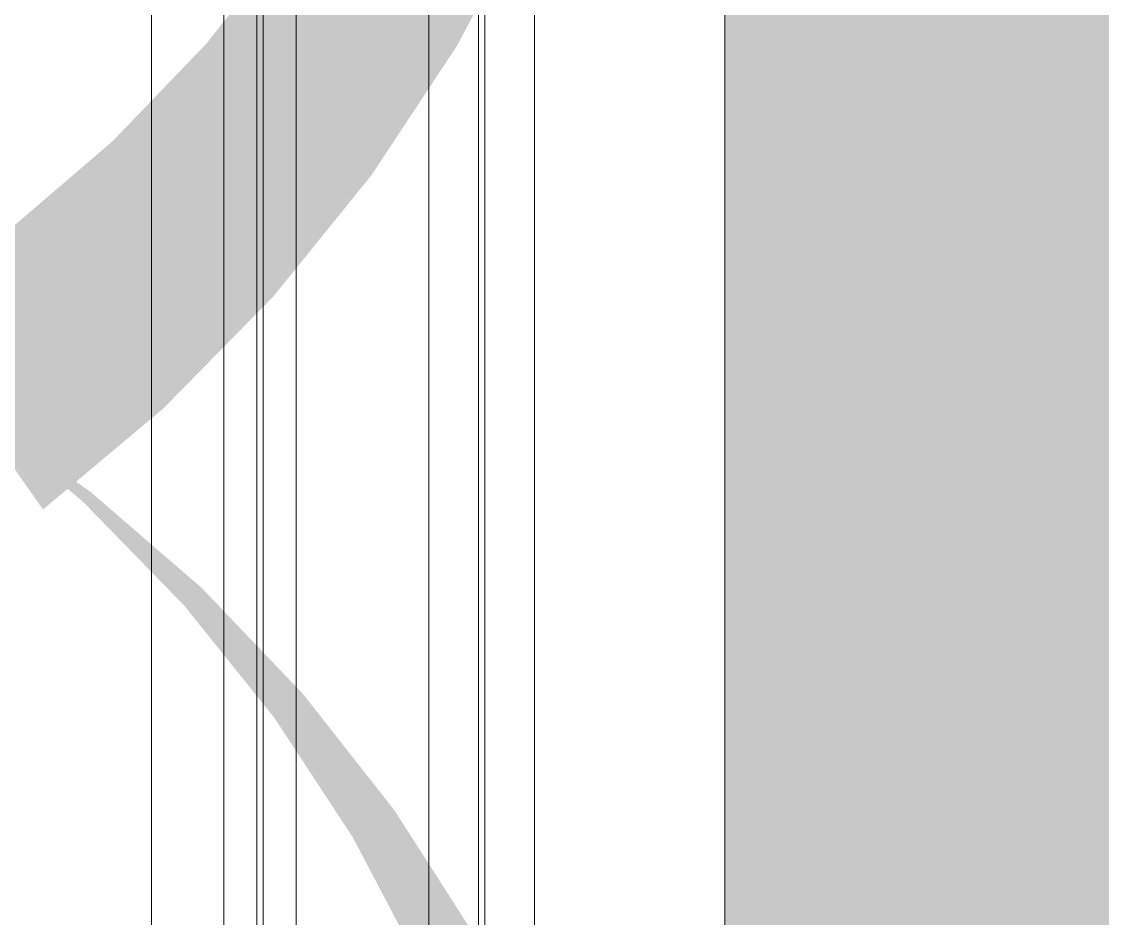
# Model space of a CAD drawing. Extents: x -2050 to 29725, y -1777 to 6820.
# Drawn here: x 4779.01 to 4792.06, y 1066.63 to 1077.46 of the extents above; entities that cross this region are included whole.
import ezdxf

# ---------------------------------------------------------------- set-up
doc = ezdxf.new("R2010")
doc.units = 0
doc.header["$LTSCALE"] = 25
doc.header["$MEASUREMENT"] = 0
for name, color, linetype, lineweight in [('06D', 9, 'Continuous', 9), ('09', 9, 'Continuous', 9), ('10', 9, 'Continuous', 9), ('15', 9, 'Continuous', 9), ('40', 9, 'Continuous', 9), ('40B', 9, 'Continuous', 9), ('E-ANAHTAR', 7, 'Continuous', 30)]:
    doc.layers.add(name, color=color, linetype=linetype, lineweight=lineweight)

# ---------------------------------------------------------------- blocks, each defined once
blk = doc.blocks.new('*U304')
at = {"layer": '15'}
for p, q in [((-1.468840347965793, -18.9468617151615), (-72.95532930915016, -18.9468617151615)), ((-1.468840347965793, -19.34686171515932), (-72.95532930915016, -19.34686171515932)), ((-1.468840347965793, -19.4228617151557), (-72.95532930915016, -19.4228617151557)), ((-1.468840347965793, -19.82286171514988), (-72.95532930915016, -19.82286171514988)), ((-1.468840347965793, -21.4228617151266), (-72.95532930915016, -21.4228617151266)), ((-1.468840347965793, -22.02286171511514), (-72.95532930915016, -22.02286171511514)), ((-1.468840347965793, -22.09886171511243), (-72.95532930915016, -22.09886171511243)), ((-1.468840347965793, -22.69886171510369), (-72.95532930915016, -22.69886171510369))]:
    blk.add_line(p, q, dxfattribs=at)
blk = doc.blocks.new('p-zemin kat')
at = {"layer": '09'}
h = blk.add_hatch(dxfattribs=at)
h.set_pattern_fill('SQUARE', color=252, scale=20, style=0)
h.set_pattern_definition([(9.199999999999998e-15, (0, 0), (0, 2.5), [2.5, -2.5]), (90, (0, 0), (-2.5, 2e-16), [2.5, -2.5])])
h.paths.add_polyline_path([(4025.504562432291, 284.9999999999927), (4822.499999999803, 285.0000000046348), (4822.499999999803, 2034.318600173057), (4787.499999999861, 2034.318600173057), (4787.499999999861, 320.0000000046494), (4025.504562432291, 320.0000000000073)])
at = {"layer": '06D'}
blk.add_lwpolyline([(4025.504562432371, 320.00000000812), (4787.499999999861, 320.0000000046494), (4787.499999999861, 2034.618600173061)], dxfattribs=at)
blk.add_lwpolyline([(4025.504562432212, 285.0000000082655), (4822.499999999803, 285.0000000046348), (4822.499999999803, 2034.318600173057), (4787.499999999861, 2034.318600173057), (4787.499999999861, 320.0000000046494), (4025.504562432291, 320.0000000000073), (4025.504562432291, 284.9999999999927)], close=True, dxfattribs=at)
at = {"layer": '40'}
blk.add_lwpolyline([(1851.161192909414, 326.9248061559338), (3319.499999391447, 326.92480615573), (3319.500000605099, 343.0000000044529), (3280.516479172038, 343.0000000046566), (3280.499999999862, 427.0000000046564), (3319.500000815703, 427.0000000046564), (3319.500000815703, 570.0000000047293), (4025.504562432321, 569.9976937914907), (4025.504562432321, 426.997693791425), (4064.499999999863, 427.0000000046564), (4064.499999999863, 343.0000000046566), (3980.499999999862, 343.0000000046566), (3980.500001213513, 326.9248061559338), (4680.499999999862, 326.9248061559338), (4680.499999999862, 427.0000000046564), (4780.575197597957, 427.0000000046564), (4780.575197602978, 1901.493069096701, 0.0541960008047982), (4273.067403304876, 1999.310298449956), (4278.59324586032, 2070.680637251222, 0.3069492650395245), (1935.266983251043, 740.0535593733874), (1999.450389020006, 708.3560697829525, 0.04324517547504499), (1856.494073951878, 345.0000000052823)], format="xyb", close=True, dxfattribs=at)
at = {"layer": '40B'}
blk.add_lwpolyline([(3364.499963974074, 342.9999928629841), (3319.499999998237, 343.0000000046566), (3319.499999998341, 319.9983730837121), (1719.668507029659, 320.000004310481), (1719.66850702966, 326.9248061559338), (1719.556534728942, 328.2471463253678, -0.0476109814025951), (1885.579757219812, 764.5919943634508), (1935.266983253033, 740.0535593774182, -0.3069492650390126), (4278.593245860323, 2070.680637251222), (4283.123535806384, 2125.911539356581, -0.0515502789806794), (4780.046178051047, 2034.318598959406), (4787.499999999861, 2034.318598959406), (4787.499999999861, 320.0000000046494), (4025.504565482381, 320.000002570494), (4025.504565482381, 570.0000025705668), (3319.500000815703, 570.0000000047293), (3319.500000815703, 427.0000000046564), (3364.499963974074, 427.0000000046564), (3364.499963974074, 342.9999928629841)], format="xyb", close=True, dxfattribs=at)
at = {"layer": '10', "rotation": 90}
blk.add_blockref('*U304', (4762.499999999862, 1084.00000431059), dxfattribs=at)

msp = doc.modelspace()

# ---------------------------------------------------------------- linework, layer by layer
at = {"layer": 'E-ANAHTAR'}
msp.add_lwpolyline([(4778.402919237289, 1132.796603261915, 0, 3, -0.52056705), (4778.402919237289, 1102.796603261915, 0, 3, -0.52056705), (4778.402919237289, 1072.796603261915, 0, 3, -0.52056705), (4778.402919237289, 1042.796603261915, 0, 3, -0.52056705), (4778.402919237289, 1012.796603261915, 0, 3, -0.52056705), (4778.402919237289, 982.7966032619152, 0, 3, -0.52056705), (4776.507455918329, 954.6920665808757, 0, 3, -0.52056705), (4746.507455918329, 954.6920665808757, 0, 3, -0.52056705), (4716.507455918329, 954.6920665808757, 0, 3, -0.52056705), (4686.507455918329, 954.6920665808757, 0, 3, -0.52056705)], format="xyseb", dxfattribs=at)

# ---------------------------------------------------------------- block references
at = {"layer": '10'}
msp.add_blockref('p-zemin kat', (1.42e-14, 0), dxfattribs=at)

doc.saveas('drawing.dxf')
